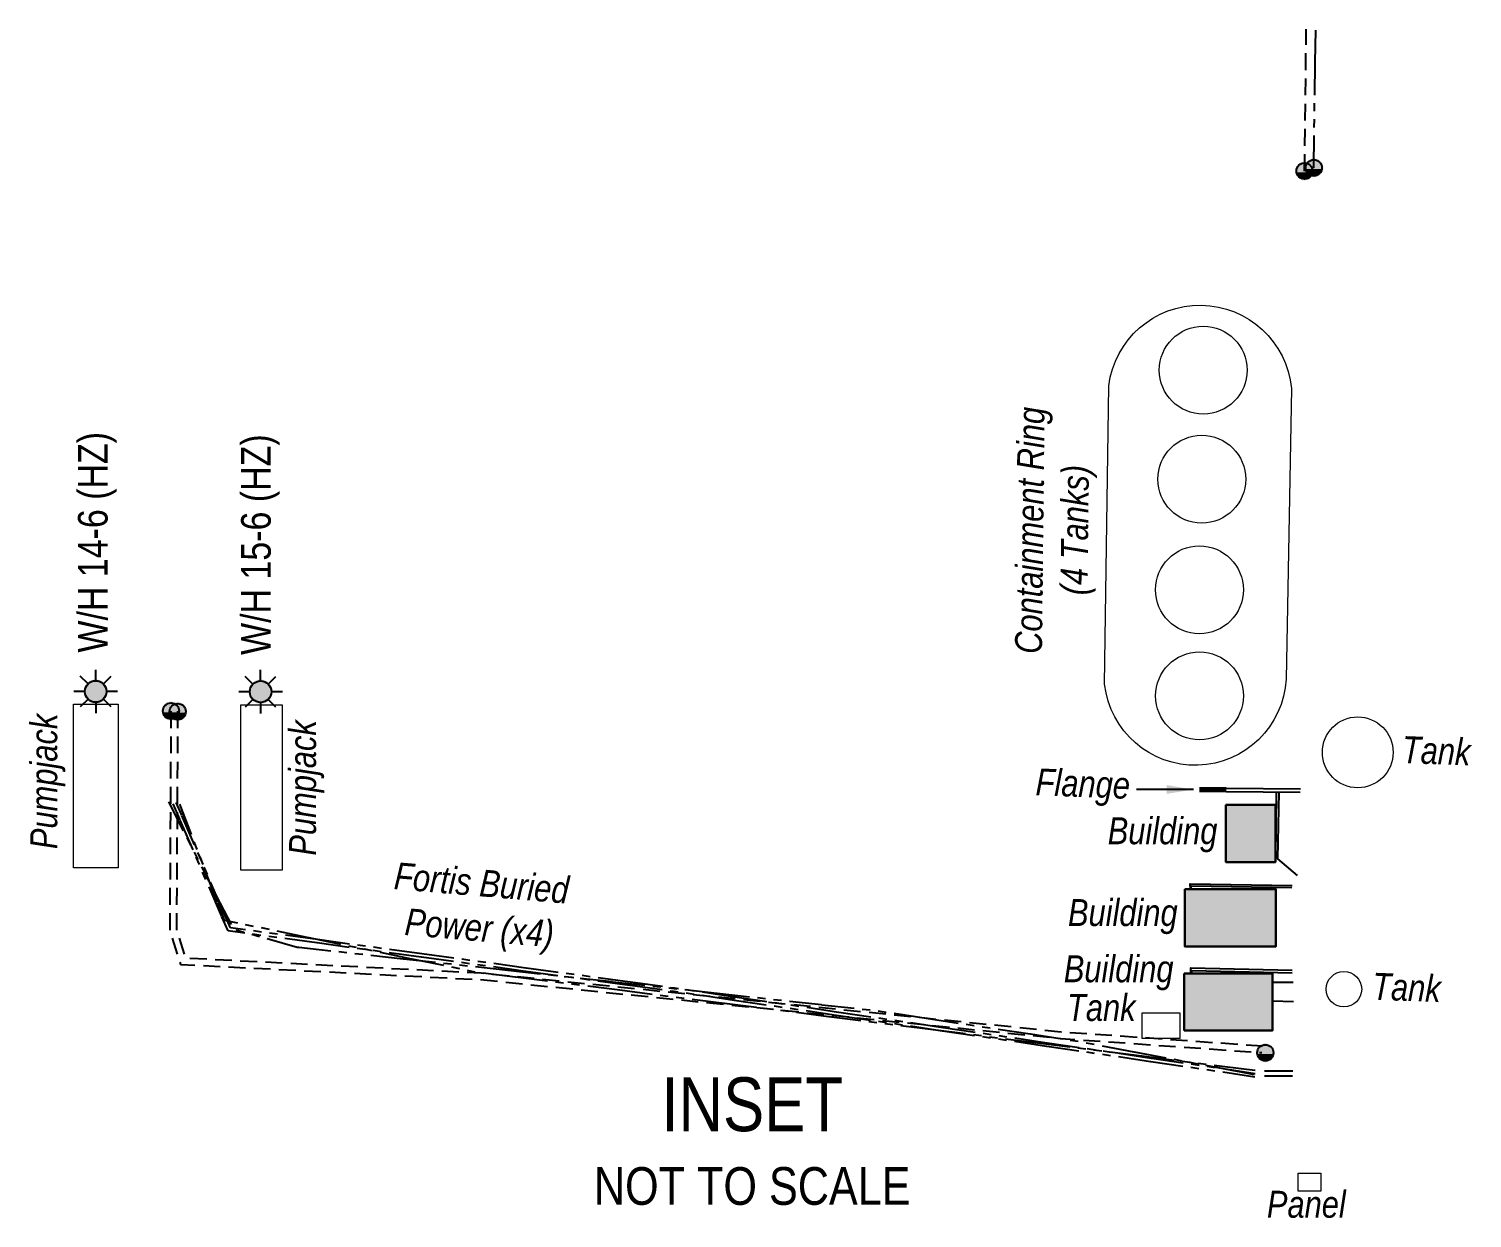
# Model space of a CAD drawing. Extents: x 303793 to 307741, y 5826902 to 5830455.
# Drawn here: x 306888 to 307425, y 5828092 to 5828534 of the extents above; entities that cross this region are included whole.
import ezdxf

# ---------------------------------------------------------------- set-up
doc = ezdxf.new("R2010")
doc.units = 0
doc.header["$LTSCALE"] = 5
doc.linetypes.add('POWERLINE5', pattern=[7.8, 2.4, -0.6, 0.6, -0.6, 0.6, -0.6, 2.4])
doc.linetypes.add('UG_PIPE', pattern=[1.875, 1.25, -0.625])
for name, color, linetype, lineweight in [('AS-GENERAL', 48, 'Continuous', 18), ('C-WS-T', 13, 'Continuous', 9), ('T-TEXT', 48, 'Continuous', 18)]:
    doc.layers.add(name, color=color, linetype=linetype, lineweight=lineweight)
for name, color, linetype, true_color in [('AS-PIPE-AG', 7, 'Continuous', 0x7d00fa), ('AS-STRUCTURE-H', 7, 'Continuous', 0xa8a8a8), ('AS-STRUCTURE-T', 7, 'Continuous', 0x454545)]:
    doc.layers.add(name, color=color, linetype=linetype, true_color=true_color)
for name, color, linetype in [('AS-PIPE-UG', 44, 'UG_PIPE'), ('AS-POWER-EXISTING', 72, 'POWERLINE5'), ('AS-POWER-EXISTING-T', 72, 'Continuous'), ('AS-SYMBOL', 7, 'Continuous'), ('C-WS-S', 8, 'Continuous'), ('DETAIL-T', 7, 'Continuous')]:
    doc.layers.add(name, color=color, linetype=linetype)
doc.layers.add('AS-STRUCTURE', color=7, linetype='Continuous', lineweight=30, true_color=0x595959)
doc.styles.add('100L', font='ARIALN.TTF', dxfattribs={"height": 11})
doc.styles.add('80CG', font='ARIALN.TTF', dxfattribs={"height": 10})
doc.styles.add('80L', font='ARIALN.TTF', dxfattribs={"height": 10})
doc.dimstyles.new('Compass 5 000', dxfattribs={"dimscale": 5, "dimtxt": 9, "dimasz": 2, "dimexe": 0.2, "dimexo": 0.0625, "dimgap": 0.5, "dimtad": 0, "dimtih": 1, "dimtoh": 1, "dimzin": 0, "dimdsep": 46, "dimtxsty": '80CG', "dimcen": 0.1, "dimse1": 1, "dimse2": 1, "dimclrd": 256, "dimclrt": 256, "dimaunit": 1, "dimadec": 4, "dimazin": 0, "dimtfac": 0.06, "dimtofl": 0, "dimtmove": 0, "dimatfit": 1, "dimfxl": 0.2, "dimtolj": 1, "dimtzin": 0, "dimlwd": -1, "dimarcsym": 0})

# ---------------------------------------------------------------- blocks, each defined once
blk = doc.blocks.new('RISER')
h = blk.add_hatch(color=255)
h.dxf.hatch_style = 1
edge = h.paths.add_edge_path()
edge.add_arc((0, 0), 0.7, 0, 360)
blk.add_hatch(color=13).paths.add_polyline_path([(0.58, -0.15), (-0.58, -0.15, 0.774597)])
at = {"color": 13}
blk.add_line((-0.58, -0.15), (0.58, -0.15), dxfattribs=at)
blk.add_circle((0, 0), 0.6, dxfattribs=at)
blk = doc.blocks.new('GAS')
h = blk.add_hatch(color=255)
h.dxf.hatch_style = 1
edge = h.paths.add_edge_path()
edge.add_arc((0, 0), 0.9, 0, 360)
for p, q in [((-0.57, 0.57), (-1.14, 1.14)), ((0, 0.81), (0, 1.62)), ((0.57, 0.57), (1.14, 1.14)), ((-0.81, 0), (-1.62, 0)), ((1.62, 0), (0.81, 0)), ((-0.57, -0.57), (-1.14, -1.14)), ((0, -0.81), (0, -1.62)), ((1.14, -1.14), (0.57, -0.57))]:
    blk.add_line(p, q)
blk.add_circle((0, 0), 0.8)

msp = doc.modelspace()

# ---------------------------------------------------------------- hatches: boundary and pattern name
at = {"layer": 'AS-STRUCTURE-H'}
h = msp.add_hatch(color=256, dxfattribs=at)
h.dxf.hatch_style = 1
h.paths.add_polyline_path([(307333.117, 5828245.892), (307351.475, 5828245.892), (307351.475, 5828224.577), (307333.117, 5828224.577)])
h.paths.add_polyline_path([(307317.836, 5828214.532), (307351.588, 5828214.532), (307351.588, 5828193.217), (307317.836, 5828193.217)])
h.paths.add_polyline_path([(307317.607, 5828183.271), (307350.447, 5828183.271), (307350.447, 5828162.07), (307317.607, 5828162.07)])

# ---------------------------------------------------------------- linework, layer by layer
at = {"color": 13, "const_width": 2, "flags": 128}
msp.add_lwpolyline([(307323.19, 5828251.443), (307328.19, 5828251.443), (307333.189, 5828251.443)], dxfattribs=at)
at = {"layer": 'AS-GENERAL', "flags": 128}
msp.add_lwpolyline([(307289.609, 5828401.399, -0.8978526), (307357.41, 5828400.444), (307355.423, 5828292.548, -0.9212411), (307288.049, 5828290.613)], format="xyb", close=True, dxfattribs=at)
for points in [[(306905.082, 5828283.243), (306921.623, 5828283.243), (306921.623, 5828222.398), (306905.082, 5828222.398)], [(306967.142, 5828282.978), (306982.52, 5828282.978), (306982.52, 5828221.617), (306967.142, 5828221.617)]]:
    msp.add_lwpolyline(points, close=True, dxfattribs=at)
at = {"layer": 'AS-GENERAL'}
for points in [[(307302.011, 5828168.633), (307315.96, 5828168.633), (307315.96, 5828159.073), (307302.011, 5828159.073)], [(307359.877, 5828109.099), (307368.295, 5828109.099), (307368.295, 5828102.404), (307359.877, 5828102.404)]]:
    msp.add_lwpolyline(points, close=True, dxfattribs=at)
for centre, radius in [((307324.668, 5828407.244), 16.314), ((307324.125, 5828366.74), 16.314), ((307323.255, 5828325.685), 16.314), ((307323.287, 5828286.293), 16.314), ((307382.073, 5828265.325), 13.151), ((307376.923, 5828177.375), 6.597)]:
    msp.add_circle(centre, radius, dxfattribs=at)
at = {"layer": 'AS-PIPE-AG', "flags": 128}
for points in [[(307333.175, 5828250.805), (307360.729, 5828250.492)], [(307333.189, 5828252.055), (307360.743, 5828251.742)], [(307351.695, 5828225.807), (307351.844, 5828250.593)], [(307359.715, 5828219.646), (307352.397, 5828225.809), (307352.919, 5828250.581)], [(307319.893, 5828214.532), (307319.874, 5828216.539), (307357.715, 5828215.934)], [(307320.204, 5828214.532), (307320.173, 5828215.756), (307357.627, 5828215.085)], [(307320.055, 5828183.271), (307320.085, 5828185.305), (307357.758, 5828184.47)], [(307320.435, 5828183.271), (307320.453, 5828184.282), (307357.722, 5828183.512)], [(307350.447, 5828179.942), (307358.129, 5828180.019)], [(307350.447, 5828173.113), (307358.148, 5828172.775)], [(307347.416, 5828145.229), (307357.877, 5828145.163)], [(307347.428, 5828147.103), (307357.889, 5828147.037)]]:
    msp.add_lwpolyline(points, dxfattribs=at)
at = {"layer": 'AS-PIPE-UG', "flags": 128}
for points in [[(307362.329, 5828481.16), (307362.927, 5828533.872)], [(306941.223, 5828280.61), (306940.792, 5828198.979), (306944.804, 5828186.598), (307056.236, 5828180.941), (307271.742, 5828159.104), (307346.473, 5828153.841)], [(306943.723, 5828280.597), (306943.294, 5828199.368), (306946.651, 5828189.007), (307056.425, 5828183.435), (307271.956, 5828161.595), (307346.649, 5828156.335)]]:
    msp.add_lwpolyline(points, dxfattribs=at)
at = {"layer": 'AS-POWER-EXISTING', "flags": 128}
for points in [[(307365.704, 5828482.373), (307366.458, 5828533.947)], [(306940.298, 5828246.916), (306964.417, 5828199.735), (306988.098, 5828193.041), (307203.742, 5828169.366), (307278.479, 5828158.023), (307343.548, 5828145.754)], [(307343.804, 5828144.786), (307128.117, 5828176.516), (306962.45, 5828199.042), (306942.057, 5828246.214)], [(307343.986, 5828146.023), (307128.292, 5828177.754), (306963.317, 5828200.185), (306943.204, 5828246.71)], [(306944.373, 5828246.066), (306961.036, 5828203.06), (307053.536, 5828183.979), (307344.011, 5828147.279)]]:
    msp.add_lwpolyline(points, dxfattribs=at)
at = {"layer": 'AS-STRUCTURE'}
for points in [[(307333.117, 5828245.892), (307351.475, 5828245.892), (307351.475, 5828224.577), (307333.117, 5828224.577)], [(307317.836, 5828214.532), (307351.588, 5828214.532), (307351.588, 5828193.217), (307317.836, 5828193.217)], [(307317.607, 5828183.271), (307350.447, 5828183.271), (307350.447, 5828162.07), (307317.607, 5828162.07)]]:
    msp.add_lwpolyline(points, close=True, dxfattribs=at)

# ---------------------------------------------------------------- block references
at = {"layer": 'AS-SYMBOL', "xscale": 4.999619900000007, "yscale": 4.999619900000007, "zscale": 4.999619900000007}
for p in [(307362.298, 5828481.185), (307365.779, 5828482.36), (306941.261, 5828280.666), (306943.742, 5828280.454), (307347.736, 5828153.773)]:
    msp.add_blockref('RISER', p, dxfattribs=at)
at = {"layer": 'C-WS-S', "color": 4, "xscale": 4.999619900000007, "yscale": 4.999619900000007, "zscale": 4.999619900000007}
for p in [(306913.281, 5828287.92), (306974.53, 5828287.839)]:
    msp.add_blockref('GAS', p, dxfattribs=at)

# ---------------------------------------------------------------- texts
at = {"layer": 'AS-STRUCTURE-T', "char_height": 9.99925, "attachment_point": 1, "style": '100L'}
for insert in [(307288.897, 5828241.212), (307274.129, 5828210.821), (307272.585, 5828189.975)]:
    msp.add_mtext_dynamic_manual_height_columns('\\pi0.29895;{\\fArial Narrow|b0|i1|c0|p34;Building}', width=40.82681, gutter_width=55, heights=[0], dxfattribs=dict(at, insert=insert))
at = {"layer": 'C-WS-T', "char_height": 10.99918, "attachment_point": 1, "rotation": 90, "style": '100L'}
for s, insert in [('W/H 14-6 (HZ)', (306906.713, 5828302.389)), ('W/H 15-6 (HZ)', (306967.305, 5828301.508))]:
    msp.add_mtext_dynamic_manual_height_columns(s, width=86.44958, gutter_width=55, heights=[0], dxfattribs=dict(at, insert=insert))
at = {"layer": 'DETAIL-T', "color": 3, "insert": (307157.141, 5828120.895), "char_height": 19.99848, "width": 116.96601, "attachment_point": 5, "style": '80CG'}
msp.add_mtext('INSET\\P{\\H0.7x;NOT TO SCALE}', dxfattribs=at)
at = {"layer": 'T-TEXT', "attachment_point": 1, "style": '100L'}
for s, width, insert, char_height, rotation in [('\\pi0.56837;{\\fArial Narrow|b0|i1|c0|p34;Containment Ring\\P\\pi22.50397;(4 Tanks)}', 91.75751, (307254.734, 5828301.415), 9.99925, 89.35081), ('\\pi0.32624;{\\fArial Narrow|b0|i1|c0|p34;Pumpjack}', 51.00335, (306888.999, 5828229.075), 9.99924, 90), ('\\pi0.32624;{\\fArial Narrow|b0|i1|c0|p34;Pumpjack}', 51.00335, (306985.145, 5828226.652), 9.99924, 90), ('\\pi0.76277;{\\fArial Narrow|b0|i1|c0|p34;Tank}', 26.1758, (307397.947, 5828271.429), 9.99925, 357.77941), ('\\pi-4.00495;{\\fArial Narrow|b0|i1|c0|p34;Flange}', 26.1758, (307266.677, 5828259.235), 9.99925, 357.77941), ('\\pi0.76277;{\\fArial Narrow|b0|i1|c0|p34;Tank}', 26.1758, (307386.904, 5828183.553), 9.99925, 357.77941)]:
    msp.add_mtext_dynamic_manual_height_columns(s, width=width, gutter_width=55, heights=[0], dxfattribs=dict(at, insert=insert, char_height=char_height, rotation=rotation))
at = {"layer": 'T-TEXT', "char_height": 9.99925, "attachment_point": 1, "style": '100L'}
for s, insert in [('\\pi0.76277;{\\fArial Narrow|b0|i1|c0|p34;Tank}', (307273.317, 5828175.579)), ('\\pi-1.5256;{\\fArial Narrow|b0|i1|c0|p34;Panel}', (307349.848, 5828102.53))]:
    msp.add_mtext_dynamic_manual_height_columns(s, width=26.1758, gutter_width=55, heights=[0], dxfattribs=dict(at, insert=insert))

# ---------------------------------------------------------------- leaders
at = {"layer": 'T-TEXT', "path_type": 1}
msp.add_leader([(307321.055, 5828251.537), (307299.837, 5828251.537)], dimstyle='Compass 5 000', override={"dimgap": 0.5, "dimtad": 0}, dxfattribs=at)

# ---------------------------------------------------------------- next in the draw order: texts
at = {"layer": 'AS-POWER-EXISTING-T', "insert": (307024.365, 5828224.583), "char_height": 9.99983, "attachment_point": 1, "rotation": 355.18026, "style": '80L', "bg_fill": 2}
msp.add_mtext_dynamic_manual_height_columns('\\pi0.32626;{\\fArial Narrow|b0|i1|c0|p34;Fortis Buried\\P\\pi5.71839;Power (x4)}', width=65.59682, gutter_width=49.996, heights=[0], dxfattribs=at)

doc.saveas('drawing.dxf')
